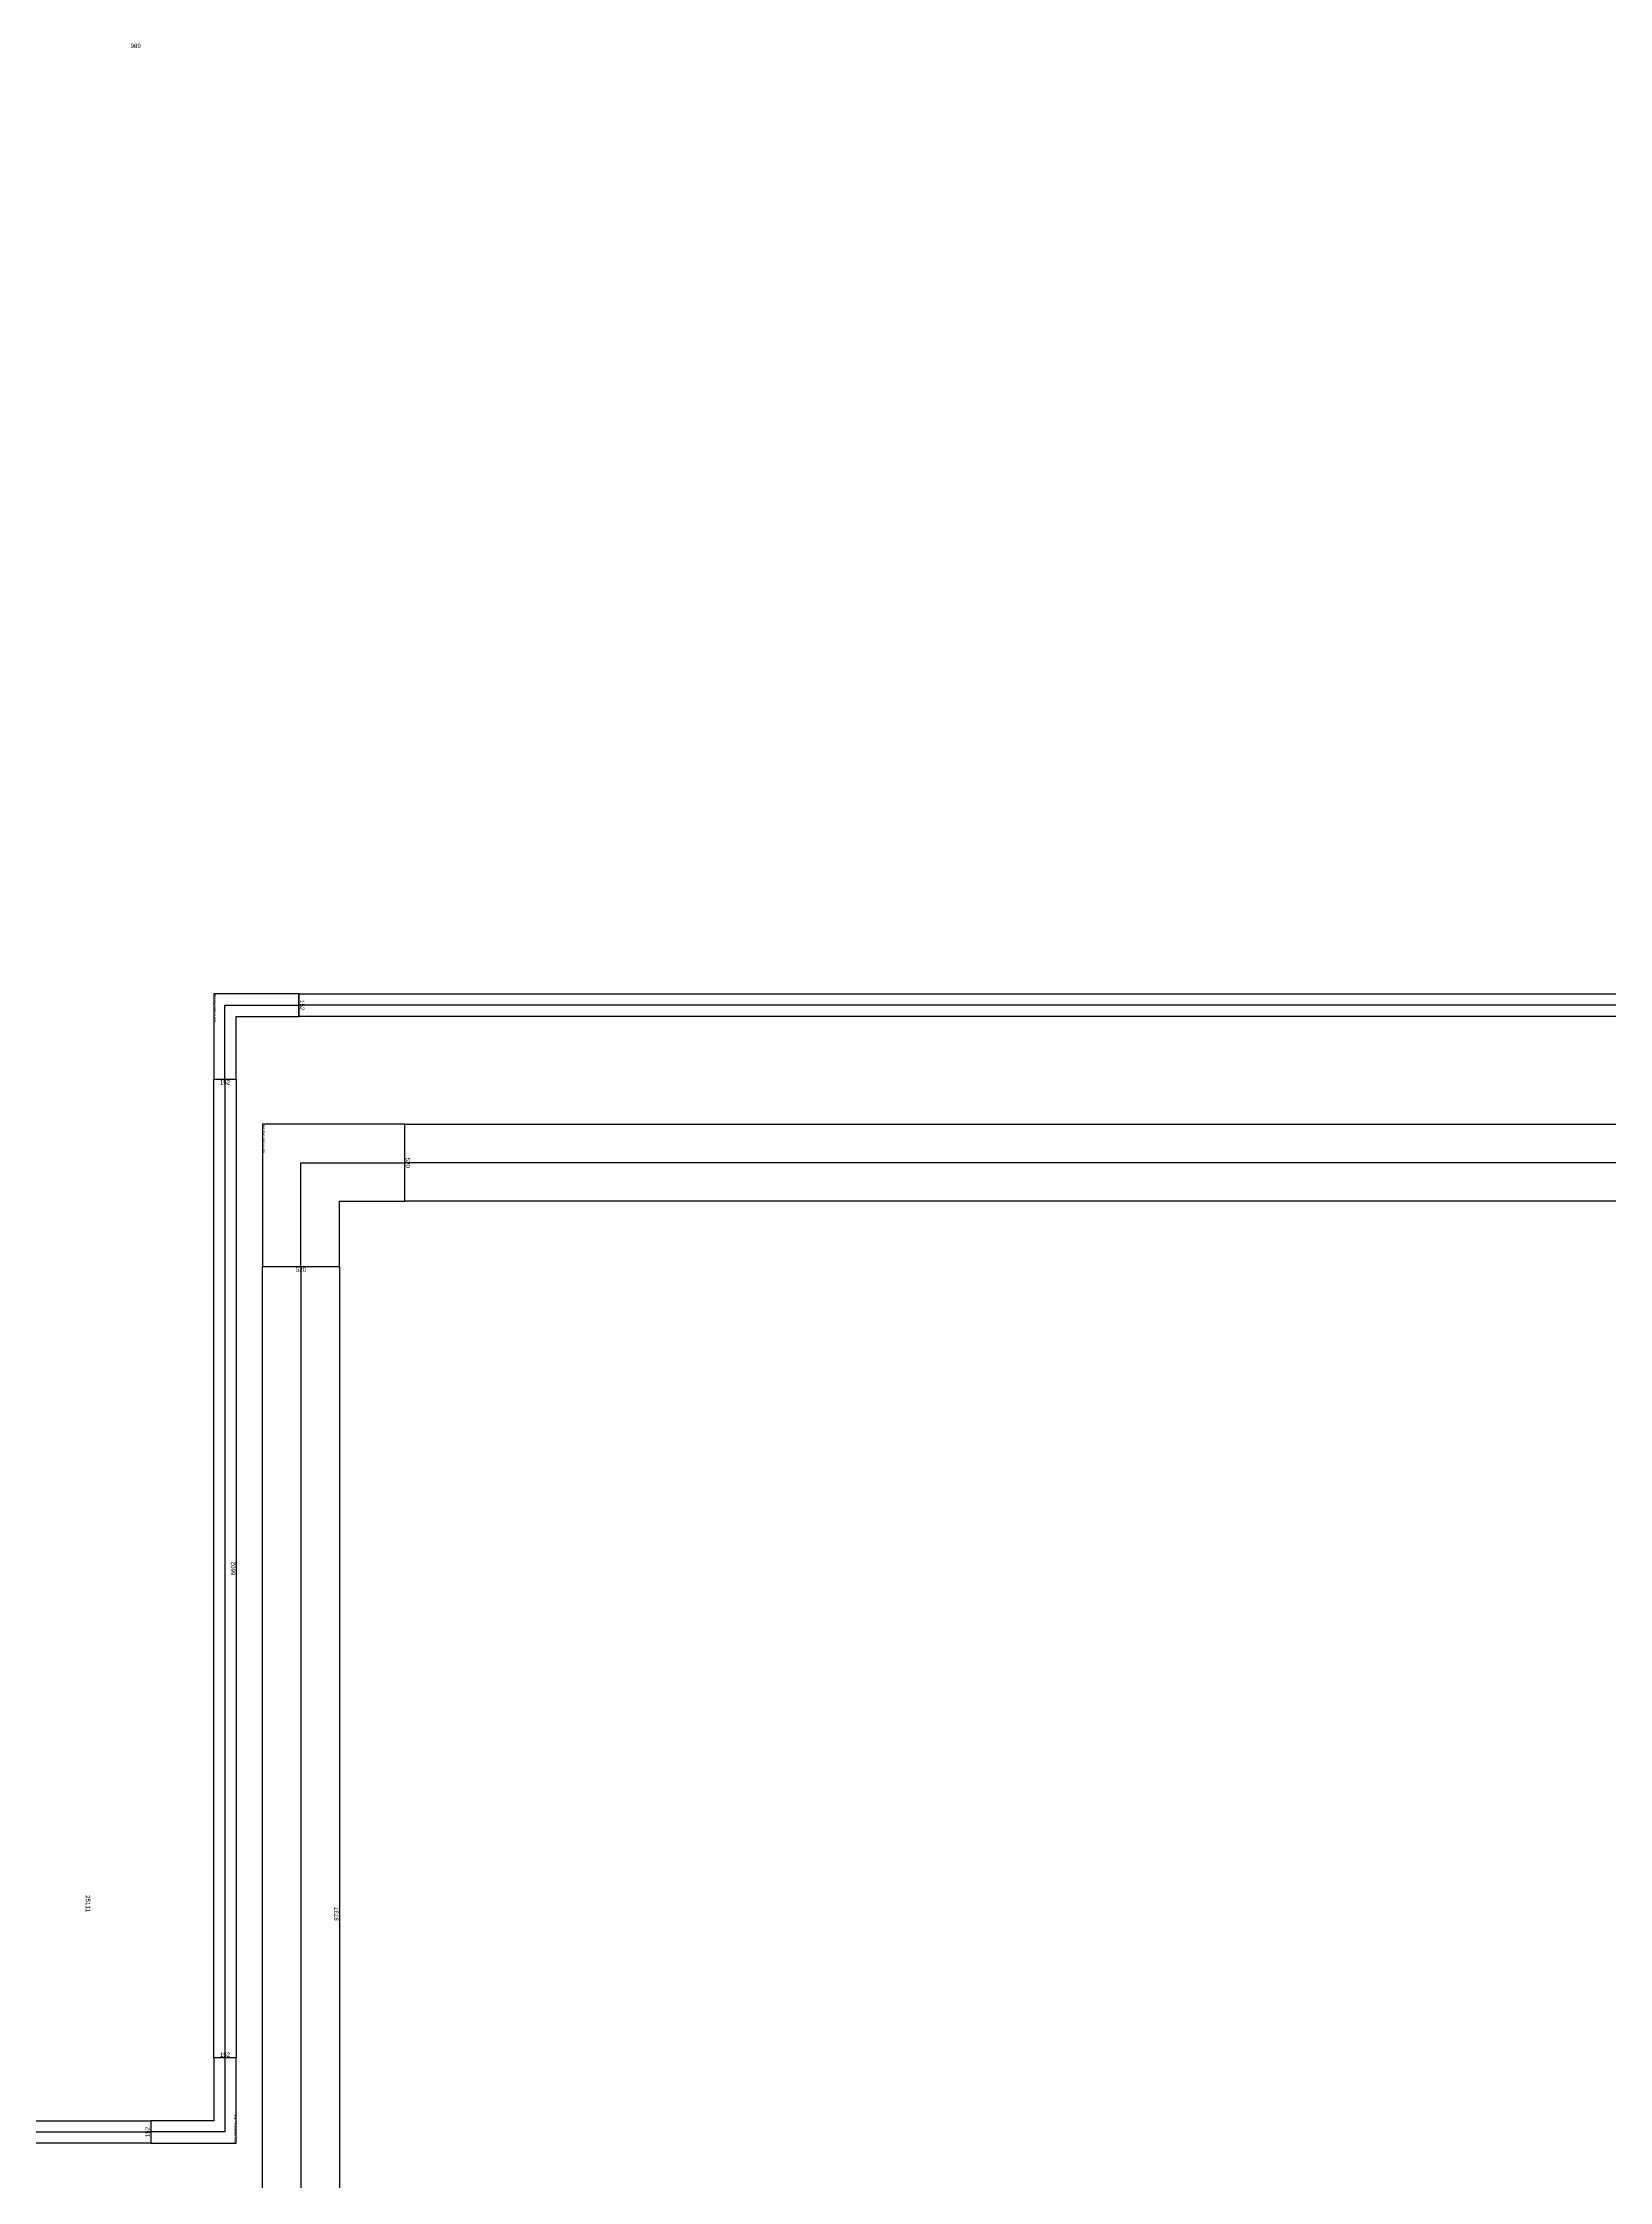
# Model space of a CAD drawing. Header units: millimetres. Extents: x 28486 to 374549, y -351975 to 868946.
# Drawn here: x 273830 to 284398, y -295971 to -281544 of the extents above; entities that cross this region are included whole.
import ezdxf
from ezdxf.enums import TextEntityAlignment as Align

# ---------------------------------------------------------------- set-up
doc = ezdxf.new("R2010")
doc.units = ezdxf.units.MM
doc.header["$LTSCALE"] = 150
doc.layers.get('Defpoints').update_dxf_attribs({"color": 150})
for name, color, linetype in [('-----27 Bus Duct_HV_IT BACK UP A', 7, 'Continuous'), ('-----27 Bus Duct_HV_IT BACK UP B', 3, 'Continuous'), ('-----27 Bus Duct_LV_380-220V_IT BACK UP', 2, 'Continuous'), ('-----27 Bus Duct_LV_380-220V_LOAD BANK', 7, 'Continuous')]:
    doc.layers.add(name, color=color, linetype=linetype)
doc.styles.add('ELEC', font='')
doc.styles.get("Standard").update_dxf_attribs({"font": ''})
doc.styles.get('ELEC').set_extended_font_data('Dotum')
doc.styles.get('Standard').set_extended_font_data('Dotum')
doc.dimstyles.new('전기통신참고용-치수', dxfattribs={"dimscale": 15, "dimtxt": 2, "dimasz": 0, "dimexe": 0, "dimexo": 0, "dimgap": 0.4, "dimtad": 4, "dimdec": 0, "dimzin": 0, "dimdsep": 46, "dimtxsty": 'Standard', "dimblk": 'NONE', "dimcen": 0, "dimse1": 1, "dimse2": 1, "dimsd1": 1, "dimsd2": 1, "dimclrd": 8, "dimclre": 8, "dimclrt": 8, "dimadec": 0, "dimazin": 0, "dimtfac": 1, "dimtdec": 0, "dimtix": 1, "dimtmove": 2, "dimatfit": 0, "dimldrblk": 'NONE', "dimfxl": 2, "dimtolj": 1, "dimtzin": 0, "dimarcsym": 0})

# ---------------------------------------------------------------- blocks, each defined once
blk = doc.blocks.new('*D223')
at = {"layer": 'Defpoints', "color": 0, "transparency": 16777216}
for p in [(0, 18200), (520, 18200), (520, 18200)]:
    blk.add_point(p, dxfattribs=at)
at = {"color": 0, "transparency": 16777216, "insert": (260, 18179), "char_height": 30, "attachment_point": 5}
blk.add_mtext('\\A1;{\\C0;520}', dxfattribs=at)
blk = doc.blocks.new('_None')
blk = doc.blocks.new('*D224')
at = {"layer": 'Defpoints', "color": 0, "transparency": 16777216}
for p in [(520, 18200), (520, 18200), (520, 9464)]:
    blk.add_point(p, dxfattribs=at)
at = {"color": 0, "transparency": 16777216, "insert": (499, 13832), "char_height": 30, "attachment_point": 5, "rotation": 90}
blk.add_mtext('\\A1;{\\C0;8737}', dxfattribs=at)
blk = doc.blocks.new('*D225')
at = {"layer": 'Defpoints', "color": 0, "transparency": 16777216}
for p in [(0, 9464), (520, 9464), (520, 9464)]:
    blk.add_point(p, dxfattribs=at)
at = {"color": 0, "transparency": 16777216, "insert": (260, 9485), "char_height": 30, "attachment_point": 5}
blk.add_mtext('\\A1;{\\C0;520}', dxfattribs=at)
blk = doc.blocks.new('*D228')
at = {"layer": 'Defpoints', "color": 0, "transparency": 16777216}
for p in [(520, 10925), (520, 10925), (520, -9298)]:
    blk.add_point(p, dxfattribs=at)
at = {"color": 0, "transparency": 16777216, "insert": (499, 813), "char_height": 30, "attachment_point": 5, "rotation": 90}
blk.add_mtext('\\A1;{\\C0;20223}', dxfattribs=at)
blk = doc.blocks.new('*D229')
at = {"layer": 'Defpoints', "color": 0, "transparency": 16777216}
for p in [(0, -9298), (520, -9298), (520, -9298)]:
    blk.add_point(p, dxfattribs=at)
at = {"color": 0, "transparency": 16777216, "insert": (260, -9277), "char_height": 30, "attachment_point": 5}
blk.add_mtext('\\A1;{\\C0;520}', dxfattribs=at)
blk = doc.blocks.new('*U24')
at = {"color": 0}
blk.add_lwpolyline([(-260, -260), (700, -260), (700, 260), (260, 260), (260, 700), (-260, 700)], close=True, dxfattribs=at)
at = {"color": 1}
blk.add_lwpolyline([(700, 0), (0, 0), (0, 700)], dxfattribs=at)
at = {"color": 0, "style": 'ELEC'}
blk.add_text('BD ELBOW(HORIZ)-AL 4000A', height=10, dxfattribs=at).set_placement((-255, -250), align=Align.MIDDLE_LEFT)
blk = doc.blocks.new('*D2079')
at = {"layer": 'Defpoints', "color": 0, "transparency": 16777216}
for p in [(0, 32406), (764, 32406), (764, 32406), (686, 8011), (686, 8011), (686, -17100)]:
    blk.add_point(p, dxfattribs=at)
at = {"color": 0, "transparency": 16777216, "insert": (382, 32384), "char_height": 30, "attachment_point": 5}
blk.add_mtext('\\A1;{\\C0;764}', dxfattribs=at)
at = {"color": 0, "transparency": 16777216, "insert": (665, -4545), "char_height": 30, "attachment_point": 5, "rotation": 90}
blk.add_mtext('\\A1;{\\C0;25111}', dxfattribs=at)
blk = doc.blocks.new('*D2080')
at = {"layer": 'Defpoints', "color": 0, "transparency": 16777216}
for p in [(764, 32406), (764, 32406), (764, 7255), (0, -17100), (686, -17100), (686, -17100)]:
    blk.add_point(p, dxfattribs=at)
at = {"color": 0, "transparency": 16777216, "insert": (743, 19830), "char_height": 30, "attachment_point": 5, "rotation": 90}
blk.add_mtext('\\A1;{\\C0;25151}', dxfattribs=at)
at = {"color": 0, "transparency": 16777216, "insert": (343, -17079), "char_height": 30, "attachment_point": 5}
blk.add_mtext('\\A1;{\\C0;686}', dxfattribs=at)
blk = doc.blocks.new('*D139')
at = {"layer": 'Defpoints', "color": 0, "transparency": 16777216}
for p in [(0, 1264), (152, 1264), (152, 1264)]:
    blk.add_point(p, dxfattribs=at)
at = {"color": 0, "transparency": 16777216, "insert": (76, 1243), "char_height": 30, "attachment_point": 5}
blk.add_mtext('\\A1;{\\C0;152}', dxfattribs=at)
blk = doc.blocks.new('*D140')
at = {"layer": 'Defpoints', "color": 0, "transparency": 16777216}
for p in [(152, 1264), (152, 1264), (152, -1707)]:
    blk.add_point(p, dxfattribs=at)
at = {"color": 0, "transparency": 16777216, "insert": (131, -221), "char_height": 30, "attachment_point": 5, "rotation": 90}
blk.add_mtext('\\A1;{\\C0;2971}', dxfattribs=at)
blk = doc.blocks.new('*D141')
at = {"layer": 'Defpoints', "color": 0, "transparency": 16777216}
for p in [(0, -1707), (152, -1707), (152, -1707)]:
    blk.add_point(p, dxfattribs=at)
at = {"color": 0, "transparency": 16777216, "insert": (76, -1685), "char_height": 30, "attachment_point": 5}
blk.add_mtext('\\A1;{\\C0;152}', dxfattribs=at)
blk = doc.blocks.new('*U68')
at = {"color": 0}
blk.add_lwpolyline([(-76, -76), (500, -76), (500, 76), (76, 76), (76, 500), (-76, 500)], close=True, dxfattribs=at)
at = {"color": 1}
blk.add_lwpolyline([(500, 0), (0, 0), (0, 500)], dxfattribs=at)
at = {"color": 0, "style": 'ELEC'}
blk.add_text('BD ELBOW(HORIZ)-AL 1000A', height=10, dxfattribs=at).set_placement((-71, -66), align=Align.MIDDLE_LEFT)
blk = doc.blocks.new('*D135')
at = {"layer": 'Defpoints', "color": 0, "transparency": 16777216}
for p in [(0, 3791), (152, 3791), (152, 3791)]:
    blk.add_point(p, dxfattribs=at)
at = {"color": 0, "transparency": 16777216, "insert": (76, 3770), "char_height": 30, "attachment_point": 5}
blk.add_mtext('\\A1;{\\C0;152}', dxfattribs=at)
blk = doc.blocks.new('*D136')
at = {"layer": 'Defpoints', "color": 0, "transparency": 16777216}
for p in [(152, 3791), (152, 3791), (152, -2811)]:
    blk.add_point(p, dxfattribs=at)
at = {"color": 0, "transparency": 16777216, "insert": (131, 490), "char_height": 30, "attachment_point": 5, "rotation": 90}
blk.add_mtext('\\A1;{\\C0;6602}', dxfattribs=at)
blk = doc.blocks.new('*D137')
at = {"layer": 'Defpoints', "color": 0, "transparency": 16777216}
for p in [(0, -2811), (152, -2811), (152, -2811)]:
    blk.add_point(p, dxfattribs=at)
at = {"color": 0, "transparency": 16777216, "insert": (76, -2790), "char_height": 30, "attachment_point": 5}
blk.add_mtext('\\A1;{\\C0;152}', dxfattribs=at)
blk = doc.blocks.new('*D132')
at = {"layer": 'Defpoints', "color": 0, "transparency": 16777216}
for p in [(152, 17689), (152, 17689), (152, -3502)]:
    blk.add_point(p, dxfattribs=at)
at = {"color": 0, "transparency": 16777216, "insert": (131, 7093), "char_height": 30, "attachment_point": 5, "rotation": 90}
blk.add_mtext('\\A1;{\\C0;21191}', dxfattribs=at)
blk = doc.blocks.new('*D133')
at = {"layer": 'Defpoints', "color": 0, "transparency": 16777216}
for p in [(0, -3502), (152, -3502), (152, -3502)]:
    blk.add_point(p, dxfattribs=at)
at = {"color": 0, "transparency": 16777216, "insert": (76, -3481), "char_height": 30, "attachment_point": 5}
blk.add_mtext('\\A1;{\\C0;152}', dxfattribs=at)
blk = doc.blocks.new('*D187')
at = {"layer": 'Defpoints', "color": 0, "transparency": 16777216}
for p in [(0, 1264), (152, 1264), (152, 1264)]:
    blk.add_point(p, dxfattribs=at)
at = {"color": 0, "transparency": 16777216, "insert": (76, 1243), "char_height": 30, "attachment_point": 5}
blk.add_mtext('\\A1;{\\C0;152}', dxfattribs=at)
blk = doc.blocks.new('*D188')
at = {"layer": 'Defpoints', "color": 0, "transparency": 16777216}
for p in [(152, 1264), (152, 1264), (152, -1258)]:
    blk.add_point(p, dxfattribs=at)
at = {"color": 0, "transparency": 16777216, "insert": (131, 3), "char_height": 30, "attachment_point": 5, "rotation": 90}
blk.add_mtext('\\A1;{\\C0;2522}', dxfattribs=at)
blk = doc.blocks.new('*D189')
at = {"layer": 'Defpoints', "color": 0, "transparency": 16777216}
for p in [(0, -1258), (152, -1258), (152, -1258)]:
    blk.add_point(p, dxfattribs=at)
at = {"color": 0, "transparency": 16777216, "insert": (76, -1236), "char_height": 30, "attachment_point": 5}
blk.add_mtext('\\A1;{\\C0;152}', dxfattribs=at)
blk = doc.blocks.new('*D192')
at = {"layer": 'Defpoints', "color": 0, "transparency": 16777216}
for p in [(152, 17689), (152, 17689), (152, -3502)]:
    blk.add_point(p, dxfattribs=at)
at = {"color": 0, "transparency": 16777216, "insert": (131, 7093), "char_height": 30, "attachment_point": 5, "rotation": 90}
blk.add_mtext('\\A1;{\\C0;21191}', dxfattribs=at)
blk = doc.blocks.new('*D193')
at = {"layer": 'Defpoints', "color": 0, "transparency": 16777216}
for p in [(0, -3502), (152, -3502), (152, -3502)]:
    blk.add_point(p, dxfattribs=at)
at = {"color": 0, "transparency": 16777216, "insert": (76, -3481), "char_height": 30, "attachment_point": 5}
blk.add_mtext('\\A1;{\\C0;152}', dxfattribs=at)
blk = doc.blocks.new('*U222')
at = {"color": 1}
blk.add_line((260, 18200.5), (260, 9463.7), dxfattribs=at)
at = {"color": 0}
blk.add_lwpolyline([(520, 9463.7), (0, 9463.7), (0, 18200.5), (520, 18200.5)], close=True, dxfattribs=at)
for base, p1, p2, override, picture, middle in [((520, 18200.5), (0, 18200.5), (520, 18200.5), {"dimtxsty": 'Standard', "dimclrd": 0, "dimclre": 0, "dimclrt": 0}, '*D223', (260, 18179.5)), ((520, 9463.7), (0, 9463.7), (520, 9463.7), {"dimtad": 1, "dimtxsty": 'Standard', "dimclrd": 0, "dimclre": 0, "dimclrt": 0}, '*D225', (260, 9484.7))]:
    dim = blk.add_linear_dim(base=base, p1=p1, p2=p2, text='{\\C0;<>}', dimstyle='전기통신참고용-치수', override=override, dxfattribs=at)
    dim.commit()
    dim.dimension.update_dxf_attribs({"geometry": picture, "text_midpoint": middle})
dim = blk.add_linear_dim(base=(520, 18200.5), p1=(520, 9463.7), p2=(520, 18200.5), angle=90, text='{\\C0;<>}', dimstyle='전기통신참고용-치수', override={"dimtad": 1, "dimtxsty": 'Standard', "dimclrd": 0, "dimclre": 0, "dimclrt": 0}, dxfattribs=at)
dim.commit()
dim.dimension.update_dxf_attribs({"geometry": '*D224', "text_midpoint": (499, 13832.1)})
blk = doc.blocks.new('*U226')
at = {"color": 1}
blk.add_line((260, 10924.7), (260, -9298.3), dxfattribs=at)
at = {"color": 0}
blk.add_lwpolyline([(520, -9298.3), (0, -9298.3), (0, 10924.7), (520, 10924.7)], close=True, dxfattribs=at)
dim = blk.add_linear_dim(base=(520, 10924.7), p1=(520, -9298.3), p2=(520, 10924.7), angle=90, text='{\\C0;<>}', dimstyle='전기통신참고용-치수', override={"dimtad": 1, "dimtxsty": 'Standard', "dimclrd": 0, "dimclre": 0, "dimclrt": 0}, dxfattribs=at)
dim.commit()
dim.dimension.update_dxf_attribs({"geometry": '*D228', "text_midpoint": (499, 813.2)})
dim = blk.add_linear_dim(base=(520, -9298.3), p1=(0, -9298.3), p2=(520, -9298.3), text='{\\C0;<>}', dimstyle='전기통신참고용-치수', override={"dimtad": 1, "dimtxsty": 'Standard', "dimclrd": 0, "dimclre": 0, "dimclrt": 0}, dxfattribs=at)
dim.commit()
dim.dimension.update_dxf_attribs({"geometry": '*D229', "text_midpoint": (260, -9277.3)})
blk = doc.blocks.new('*U2078')
at = {"color": 0}
dim = blk.add_linear_dim(base=(764, 32405.5), p1=(0, 32405.5), p2=(764, 32405.5), text='{\\C0;<>}', dimstyle='전기통신참고용-치수', override={"dimtxsty": 'Standard', "dimclrd": 0, "dimclre": 0, "dimclrt": 0}, dxfattribs=at)
dim.commit()
dim.dimension.update_dxf_attribs({"geometry": '*D2079', "text_midpoint": (382, 32384.5)})
dim = blk.add_linear_dim(base=(764, 32405.5), p1=(764, 7254.7), p2=(764, 32405.5), angle=90, text='{\\C0;<>}', dimstyle='전기통신참고용-치수', override={"dimtad": 1, "dimtxsty": 'Standard', "dimclrd": 0, "dimclre": 0, "dimclrt": 0}, dxfattribs=at)
dim.commit()
dim.dimension.update_dxf_attribs({"geometry": '*D2080', "text_midpoint": (743, 19830.1)})
blk = doc.blocks.new('*U138')
at = {"color": 1}
blk.add_line((76, 1264), (76, -1706.5), dxfattribs=at)
at = {"color": 0}
blk.add_lwpolyline([(152, -1706.5), (0, -1706.5), (0, 1264), (152, 1264)], close=True, dxfattribs=at)
for base, p1, p2, override, picture, middle in [((152, 1264), (0, 1264), (152, 1264), {"dimtxsty": 'Standard', "dimclrd": 0, "dimclre": 0, "dimclrt": 0}, '*D139', (76, 1243)), ((152, -1706.5), (0, -1706.5), (152, -1706.5), {"dimtad": 1, "dimtxsty": 'Standard', "dimclrd": 0, "dimclre": 0, "dimclrt": 0}, '*D141', (76, -1685.5))]:
    dim = blk.add_linear_dim(base=base, p1=p1, p2=p2, text='{\\C0;<>}', dimstyle='전기통신참고용-치수', override=override, dxfattribs=at)
    dim.commit()
    dim.dimension.update_dxf_attribs({"geometry": picture, "text_midpoint": middle})
dim = blk.add_linear_dim(base=(152, 1264), p1=(152, -1706.5), p2=(152, 1264), angle=90, text='{\\C0;<>}', dimstyle='전기통신참고용-치수', override={"dimtad": 1, "dimtxsty": 'Standard', "dimclrd": 0, "dimclre": 0, "dimclrt": 0}, dxfattribs=at)
dim.commit()
dim.dimension.update_dxf_attribs({"geometry": '*D140', "text_midpoint": (130.9796472, -221.25)})
blk = doc.blocks.new('*U134')
at = {"color": 1}
blk.add_line((76, 3791), (76, -2811), dxfattribs=at)
at = {"color": 0}
blk.add_lwpolyline([(152, -2811), (0, -2811), (0, 3791), (152, 3791)], close=True, dxfattribs=at)
for base, p1, p2, override, picture, middle in [((152, 3791), (0, 3791), (152, 3791), {"dimtxsty": 'Standard', "dimclrd": 0, "dimclre": 0, "dimclrt": 0}, '*D135', (76, 3770)), ((152, -2811), (0, -2811), (152, -2811), {"dimtad": 1, "dimtxsty": 'Standard', "dimclrd": 0, "dimclre": 0, "dimclrt": 0}, '*D137', (76, -2790))]:
    dim = blk.add_linear_dim(base=base, p1=p1, p2=p2, text='{\\C0;<>}', dimstyle='전기통신참고용-치수', override=override, dxfattribs=at)
    dim.commit()
    dim.dimension.update_dxf_attribs({"geometry": picture, "text_midpoint": middle})
dim = blk.add_linear_dim(base=(152, 3791), p1=(152, -2811), p2=(152, 3791), angle=90, text='{\\C0;<>}', dimstyle='전기통신참고용-치수', override={"dimtad": 1, "dimtxsty": 'Standard', "dimclrd": 0, "dimclre": 0, "dimclrt": 0}, dxfattribs=at)
dim.commit()
dim.dimension.update_dxf_attribs({"geometry": '*D136', "text_midpoint": (131, 490)})
blk = doc.blocks.new('*U130')
at = {"color": 1}
blk.add_line((76, 17689), (76, -3502.5), dxfattribs=at)
at = {"color": 0}
blk.add_lwpolyline([(152, -3502.5), (0, -3502.5), (0, 17689), (152, 17689)], close=True, dxfattribs=at)
dim = blk.add_linear_dim(base=(152, 17689), p1=(152, -3502.5), p2=(152, 17689), angle=90, text='{\\C0;<>}', dimstyle='전기통신참고용-치수', override={"dimtad": 1, "dimtxsty": 'Standard', "dimclrd": 0, "dimclre": 0, "dimclrt": 0}, dxfattribs=at)
dim.commit()
dim.dimension.update_dxf_attribs({"geometry": '*D132', "text_midpoint": (130.9796472, 7093.25)})
dim = blk.add_linear_dim(base=(152, -3502.5), p1=(0, -3502.5), p2=(152, -3502.5), text='{\\C0;<>}', dimstyle='전기통신참고용-치수', override={"dimtad": 1, "dimtxsty": 'Standard', "dimclrd": 0, "dimclre": 0, "dimclrt": 0}, dxfattribs=at)
dim.commit()
dim.dimension.update_dxf_attribs({"geometry": '*D133', "text_midpoint": (76, -3481.5)})
blk = doc.blocks.new('*U186')
at = {"color": 1}
blk.add_line((76, 1264), (76, -1257.5), dxfattribs=at)
at = {"color": 0}
blk.add_lwpolyline([(152, -1257.5), (0, -1257.5), (0, 1264), (152, 1264)], close=True, dxfattribs=at)
for base, p1, p2, override, picture, middle in [((152, 1264), (0, 1264), (152, 1264), {"dimtxsty": 'Standard', "dimclrd": 0, "dimclre": 0, "dimclrt": 0}, '*D187', (76, 1243)), ((152, -1257.5), (0, -1257.5), (152, -1257.5), {"dimtad": 1, "dimtxsty": 'Standard', "dimclrd": 0, "dimclre": 0, "dimclrt": 0}, '*D189', (76, -1236.5))]:
    dim = blk.add_linear_dim(base=base, p1=p1, p2=p2, text='{\\C0;<>}', dimstyle='전기통신참고용-치수', override=override, dxfattribs=at)
    dim.commit()
    dim.dimension.update_dxf_attribs({"geometry": picture, "text_midpoint": middle})
dim = blk.add_linear_dim(base=(152, 1264), p1=(152, -1257.5), p2=(152, 1264), angle=90, text='{\\C0;<>}', dimstyle='전기통신참고용-치수', override={"dimtad": 1, "dimtxsty": 'Standard', "dimclrd": 0, "dimclre": 0, "dimclrt": 0}, dxfattribs=at)
dim.commit()
dim.dimension.update_dxf_attribs({"geometry": '*D188', "text_midpoint": (130.9796472, 3.25)})
blk = doc.blocks.new('*U190')
at = {"color": 1}
blk.add_line((76, 17689), (76, -3502.5), dxfattribs=at)
at = {"color": 0}
blk.add_lwpolyline([(152, -3502.5), (0, -3502.5), (0, 17689), (152, 17689)], close=True, dxfattribs=at)
dim = blk.add_linear_dim(base=(152, 17689), p1=(152, -3502.5), p2=(152, 17689), angle=90, text='{\\C0;<>}', dimstyle='전기통신참고용-치수', override={"dimtad": 1, "dimtxsty": 'Standard', "dimclrd": 0, "dimclre": 0, "dimclrt": 0}, dxfattribs=at)
dim.commit()
dim.dimension.update_dxf_attribs({"geometry": '*D192', "text_midpoint": (130.9796472, 7093.25)})
dim = blk.add_linear_dim(base=(152, -3502.5), p1=(0, -3502.5), p2=(152, -3502.5), text='{\\C0;<>}', dimstyle='전기통신참고용-치수', override={"dimtad": 1, "dimtxsty": 'Standard', "dimclrd": 0, "dimclre": 0, "dimclrt": 0}, dxfattribs=at)
dim.commit()
dim.dimension.update_dxf_attribs({"geometry": '*D193', "text_midpoint": (76, -3481.5)})

msp = doc.modelspace()

# ---------------------------------------------------------------- block references
at = {"layer": '-----27 Bus Duct_HV_IT BACK UP A'}
for name, p, rotation in [('*U68', (275059, -288037), 270), ('*U130', (279061, -287961), 270), ('*U68', (275059, -295639), 90), ('*U138', (272852, -295715), 89.99999999999997)]:
    msp.add_blockref(name, p, dxfattribs=dict(at, rotation=rotation))
msp.add_blockref('*U134', (274983, -292328), dxfattribs=at)
at = {"layer": '-----27 Bus Duct_HV_IT BACK UP B'}
for name, p, rotation in [('*U68', (275059, -288037), 270), ('*U190', (279061, -287961), 270), ('*U68', (275059, -295639), 90), ('*U186', (273301, -295715), 89.99999999999997)]:
    msp.add_blockref(name, p, dxfattribs=dict(at, rotation=rotation))
msp.add_blockref('*U134', (274983, -292328), dxfattribs=at)
at = {"layer": '-----27 Bus Duct_LV_380-220V_IT BACK UP', "rotation": 270}
for name, p in [('*U24', (275572, -289100)), ('*U226', (285570, -288840, 0))]:
    msp.add_blockref(name, p, dxfattribs=at)
at = {"layer": '-----27 Bus Duct_LV_380-220V_IT BACK UP'}
msp.add_blockref('*U222', (275312, -308000), dxfattribs=at)
at = {"layer": '-----27 Bus Duct_LV_380-220V_LOAD BANK', "rotation": 180}
msp.add_blockref('*U2078', (274800, -298644), dxfattribs=at)

doc.saveas('drawing.dxf')
